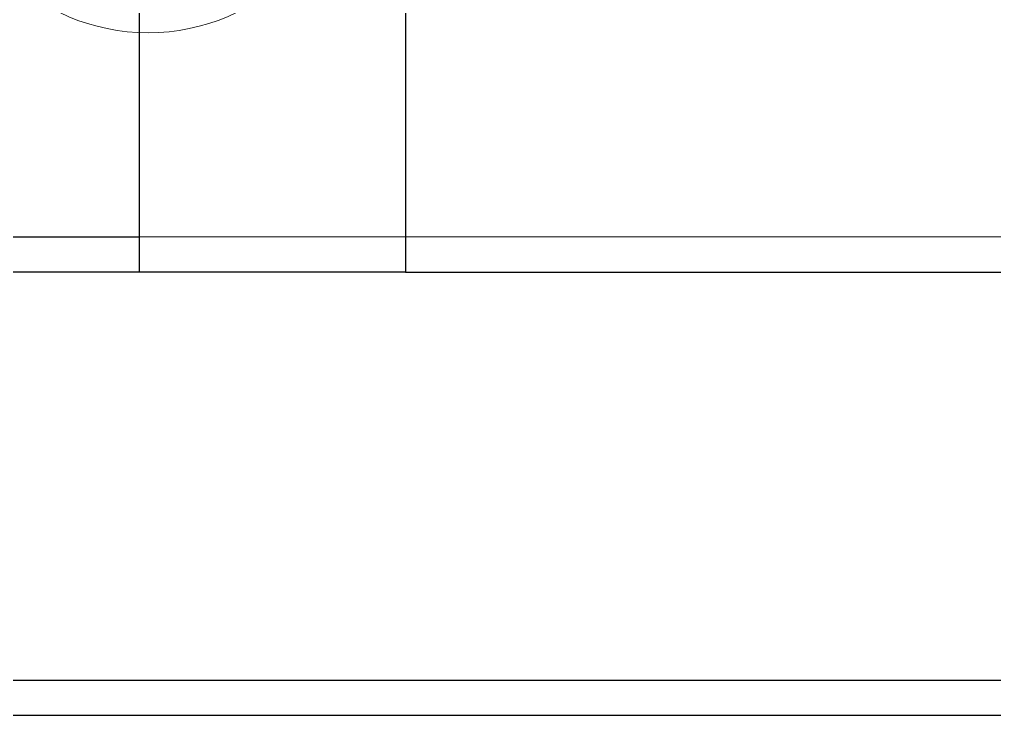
# Model space of a CAD drawing. Header units: millimetres. Extents: x 0 to 1749, y -46 to 1352.
# Drawn here: x 875.2 to 930.1, y 191.8 to 231 of the extents above; entities that cross this region are included whole.
import ezdxf
from ezdxf.lldxf.tags import DXFTag

# ---------------------------------------------------------------- set-up
doc = ezdxf.new("R2010")
doc.units = ezdxf.units.MM
doc.layers.add('110', color=7, linetype='Continuous', true_color=0xffffff)
doc.layers.add('117', color=7, linetype='Continuous', true_color=0xffffff)
tags = doc.linetypes.add('DASHED', pattern=[25.72, 12.86, -12.86]).pattern_tags.tags
tags[6:7] = [DXFTag(74, 4), DXFTag(75, 0), DXFTag(340, '0'), DXFTag(46, 0.0), DXFTag(50, 0.0), DXFTag(44, 0.0), DXFTag(45, 0.0)]
tags[4:5] = [DXFTag(74, 4), DXFTag(75, 0), DXFTag(340, '0'), DXFTag(46, 0.0), DXFTag(50, 0.0), DXFTag(44, 0.0), DXFTag(45, 0.0)]

msp = doc.modelspace()

# ---------------------------------------------------------------- linework, layer by layer
at = {"layer": '110', "color": 7, "linetype": 'Continuous', "lineweight": 30}
for p, q in [((881.9507, 274.29535), (881.9507, 218.79535)), ((896.9507, 231.79566), (896.9507, 216.79535)), ((811.4507, 218.79535), (881.9507, 218.79535)), ((881.9507, 218.79535), (881.9507, 216.79535)), ((881.9507, 216.79535), (811.4507, 216.79535)), ((896.9507, 216.79535), (881.9507, 216.79535)), ((896.95179, 216.79535), (949.45078, 216.79535))]:
    msp.add_line(p, q, dxfattribs=at)
at = {"layer": '110', "color": 7, "linetype": 'DASHED', "lineweight": 20, "ltscale": 0.125}
msp.add_line((1036.9472, 218.79535), (881.9542, 218.79535), dxfattribs=at)
at = {"layer": '117', "color": 7, "linetype": 'DASHED', "lineweight": 20, "ltscale": 0.125}
msp.add_line((881.9542, 218.79535), (1036.9472, 218.79535), dxfattribs=at)
at = {"layer": '117', "color": 7, "linetype": 'Continuous', "lineweight": 30}
for p, q in [((811.4507, 193.79535), (956.4537, 193.79535)), ((951.45408, 191.79535), (811.4507, 191.79535))]:
    msp.add_line(p, q, dxfattribs=at)
at = {"layer": '117', "color": 7, "linetype": 'DASHED', "lineweight": 20, "ltscale": 0.125}
msp.add_circle((882.4507, 241.79535), 11.5, dxfattribs=at)

doc.saveas('drawing.dxf')
